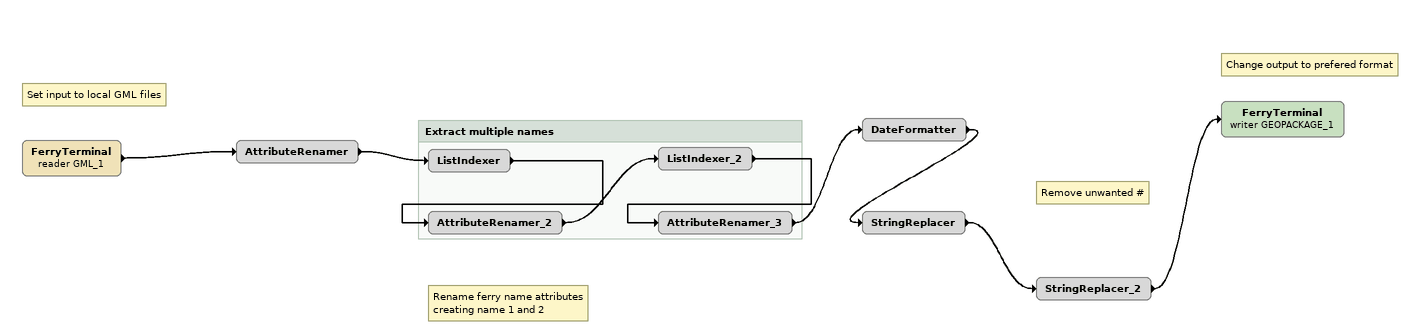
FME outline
Note: Set input to local GML files
FerryTerminal (reader GML_1)
    -> AttributeRenamer
Note: Rename ferry name attributes creating name 1 and 2
AttributeRenamer
    -> ListIndexer
DateFormatter
    -> StringReplacer
Note: Remove unwanted #
StringReplacer
    -> StringReplacer_2
StringReplacer_2
    -> FerryTerminal (writer GEOPACKAGE_1)
Note: Change output to prefered format
FerryTerminal (writer GEOPACKAGE_1)

Bookmark: Extract multiple names
ListIndexer
    -> AttributeRenamer_2
AttributeRenamer_2
    -> ListIndexer_2
ListIndexer_2
    -> AttributeRenamer_3
AttributeRenamer_3
    -> DateFormatter
